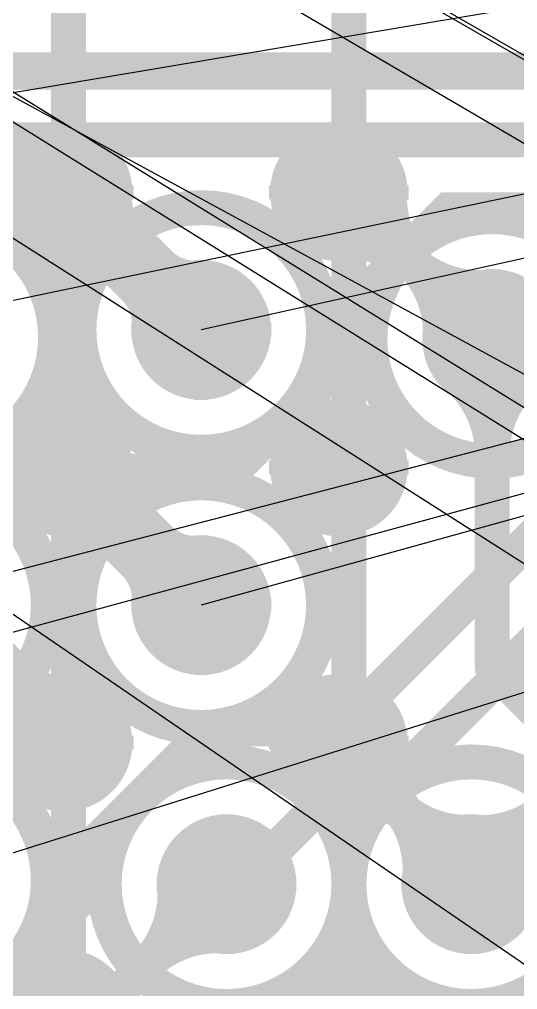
# Model space of a CAD drawing. Extents: x -4539 to 5978, y -4736 to 3041.
# Drawn here: x 1450.4 to 1521.6, y 574.9 to 713.7 of the extents above; entities that cross this region are included whole.
import ezdxf

# ---------------------------------------------------------------- set-up
doc = ezdxf.new("R2010")
doc.units = 0
for name, pattern in [('SIG_109', [2, 1, 1]), ('SIG_113', [2, 1, 1]), ('SIG_115', [2, 1, 1]), ('SIG_151', [2, 1, 1]), ('SIG_161', [2, 1, 1]), ('SIG_163', [2, 1, 1]), ('SIG_166', [2, 1, 1]), ('SIG_173', [2, 1, 1]), ('SIG_195', [2, 1, 1]), ('SIG_196', [2, 1, 1]), ('SIG_47', [2, 1, 1]), ('SIG_76', [2, 1, 1]), ('SIG_84', [2, 1, 1]), ('SIG_95', [2, 1, 1])]:
    doc.linetypes.add(name, pattern=pattern)
doc.layers.get('0').update_dxf_attribs({"color": 254, "linetype": 'CONTINUOUS'})
for name, color, linetype in [('DRIL_NPLTE_THRU_01', 16, 'CONTINUOUS'), ('DRIL_NPLTE_THRU_02', 2, 'CONTINUOUS'), ('DRIL_NPLTE_THRU_03', 34, 'CONTINUOUS'), ('DRIL_NPLTE_THRU_04', 96, 'CONTINUOUS'), ('DRIL_NPLTE_THRU_05', 6, 'CONTINUOUS'), ('DRIL_NPLTE_THRU_06', 176, 'CONTINUOUS'), ('DRIL_PLTE_THRU_01', 16, 'CONTINUOUS'), ('DRIL_PLTE_THRU_02', 2, 'CONTINUOUS'), ('DRIL_PLTE_THRU_03', 34, 'CONTINUOUS'), ('DRIL_PLTE_THRU_04', 96, 'CONTINUOUS'), ('DRIL_PLTE_THRU_05', 6, 'CONTINUOUS'), ('DRIL_PLTE_THRU_06', 176, 'CONTINUOUS'), ('DRIL_SYMBOL', 254, 'CONTINUOUS'), ('LINK_00', 254, 'CONTINUOUS'), ('PADS_BOT', 5, 'CONTINUOUS'), ('PADS_INNER', 1, 'CONTINUOUS'), ('PADS_TOP', 1, 'CONTINUOUS'), ('POUR_OUTLINE_05', 216, 'CONTINUOUS'), ('POUR_VIATHERM_05', 216, 'CONTINUOUS'), ('POUR_VOID_02', 56, 'CONTINUOUS'), ('POUR_VOID_05', 216, 'CONTINUOUS'), ('TEAR_01', 1, 'CONTINUOUS'), ('TEAR_03', 43, 'CONTINUOUS'), ('TEAR_06', 5, 'CONTINUOUS'), ('TRACE_01', 1, 'CONTINUOUS'), ('TRACE_03', 43, 'CONTINUOUS'), ('TRACE_04', 3, 'CONTINUOUS'), ('TRACE_06', 5, 'CONTINUOUS'), ('VIAPTS', 1, 'CONTINUOUS')]:
    doc.layers.add(name, color=color, linetype=linetype)

# ---------------------------------------------------------------- blocks, each defined once
blk = doc.blocks.new('POUR_VOID_600')
at = {"layer": 'POUR_VOID_02', "const_width": 5}
blk.add_lwpolyline([(-4780.492335958, -5909.4488188976, 1), (-4745.4919160105, -5909.4488188976, 1)], format="xyb", close=True, dxfattribs=at)
blk = doc.blocks.new('POUR_VOID_586')
at = {"layer": 'POUR_VOID_02', "const_width": 5}
blk.add_lwpolyline([(-4741.1222572178, -5830.7086614173, 1), (-4706.1218372703, -5830.7086614173, 1)], format="xyb", close=True, dxfattribs=at)
blk = doc.blocks.new('POUR_VOID_585')
at = {"layer": 'POUR_VOID_02', "const_width": 5}
blk.add_lwpolyline([(-4741.1222572178, -5870.0787401575, 1), (-4706.1218372703, -5870.0787401575, 1)], format="xyb", close=True, dxfattribs=at)
blk = doc.blocks.new('POUR_VOID_580')
at = {"layer": 'POUR_VOID_02', "const_width": 5}
blk.add_lwpolyline([(-4699.5002099738, -5832, 1), (-4664.4997900262, -5832, 1)], format="xyb", close=True, dxfattribs=at)
blk = doc.blocks.new('POUR_VOID_579')
at = {"layer": 'POUR_VOID_02', "const_width": 5}
blk.add_lwpolyline([(-4702.5, -5909.9142782152, -408.3000609367), (-4702.5, -5910.0857217848, -408.3000609366)], format="xyb", close=True, dxfattribs=at)
blk = doc.blocks.new('POUR_OUTLINE_418')
for name in ['POUR_VOID_586', 'POUR_VOID_580', 'POUR_VOID_585', 'POUR_VOID_600', 'POUR_VOID_579']:
    blk.add_blockref(name, (0, 0))
blk = doc.blocks.new('POUR_HEADER_0')
blk.add_blockref('POUR_OUTLINE_418', (6185, 6485))
blk = doc.blocks.new('POUR_VOID_82')
at = {"layer": 'POUR_VOID_05', "const_width": 5}
blk.add_lwpolyline([(-4779.4597375328, -5831.7412598425, 1), (-4744.4593175853, -5831.7412598425, 1)], format="xyb", close=True, dxfattribs=at)
blk = doc.blocks.new('POUR_VOID_81')
at = {"layer": 'POUR_VOID_05', "const_width": 5}
blk.add_lwpolyline([(-4780.492335958, -5870.0787401575, 1), (-4745.4919160105, -5870.0787401575, 1)], format="xyb", close=True, dxfattribs=at)
blk = doc.blocks.new('POUR_VOID_78')
at = {"layer": 'POUR_VOID_05', "const_width": 5}
blk.add_lwpolyline([(-4699.5002099738, -5832, 1), (-4664.4997900262, -5832, 1)], format="xyb", close=True, dxfattribs=at)
blk = doc.blocks.new('POUR_VOID_77')
at = {"layer": 'POUR_VOID_05', "const_width": 5}
blk.add_lwpolyline([(-4702.5, -5909.9142782152, -408.3000609367), (-4702.5, -5910.0857217848, -408.3000609366)], format="xyb", close=True, dxfattribs=at)
blk = doc.blocks.new('POUR_OUTLINE_4')
at = {"layer": 'POUR_OUTLINE_05', "const_width": 5}
blk.add_lwpolyline([(-4299.8799737533, -5793.8385826772), (-4362.6712860892, -5793.8385826772, -0.3673526381), (-4385.3287139108, -5793.8385826772), (-4494.8497900262, -5793.8385826772, -1.2234664584), (-4529.1502099738, -5793.8385826772), (-4784.5383727034, -5793.8385826772, -1.0687220665), (-4819.4616272966, -5793.8385826772), (-4821.5966404199, -5793.8385826772, -0.8999197042), (-4856.4033595801, -5793.8385826772), (-5018.5966404199, -5793.8385826772, -0.8999197042)], format="xyb", dxfattribs=at)
for name in ['POUR_VOID_82', 'POUR_VOID_78', 'POUR_VOID_81', 'POUR_VOID_77']:
    blk.add_blockref(name, (0, 0))
blk = doc.blocks.new('POUR_VIATHERM_380')
at = {"layer": 'POUR_VIATHERM_05'}
for points in [[(-4723.6220472441, -5860.0787401575), (-4723.6220472441, -5860.0787401575)], [(-4733.6220472441, -5870.0787401575), (-4733.6220472441, -5870.0787401575)], [(-4713.6220472441, -5870.0787401575), (-4713.6220472441, -5870.0787401575)], [(-4723.6220472441, -5880.0787401575), (-4723.6220472441, -5880.0787401575)]]:
    blk.add_lwpolyline(points, dxfattribs=at)
blk = doc.blocks.new('POUR_VIATHERM_386')
at = {"layer": 'POUR_VIATHERM_05'}
for points in [[(-4723.6220472441, -5820.7086614173), (-4723.6220472441, -5820.7086614173)], [(-4733.6220472441, -5830.7086614173), (-4733.6220472441, -5830.7086614173)], [(-4713.6220472441, -5830.7086614173), (-4713.6220472441, -5830.7086614173)], [(-4723.6220472441, -5840.7086614173), (-4723.6220472441, -5840.7086614173)]]:
    blk.add_lwpolyline(points, dxfattribs=at)
blk = doc.blocks.new('POUR_HEADER_1')
for name in ['POUR_OUTLINE_4', 'POUR_VIATHERM_386', 'POUR_VIATHERM_380']:
    blk.add_blockref(name, (5333.8582677165, 5791.3385826772))
blk = doc.blocks.new('DRIL_SYMBOL_0')
at = {"layer": 'DRIL_SYMBOL', "const_width": 2}
for points in [[(0, -10), (0, 10)], [(-10, 0), (10, 0)]]:
    blk.add_lwpolyline(points, dxfattribs=at)
blk = doc.blocks.new('DRIL_HOLE_0')
blk.add_lwpolyline([(0, 0, 1), (0, 0, 1)], format="xyb", close=True)
blk.add_blockref('DRIL_SYMBOL_0', (0, 0))
blk = doc.blocks.new('PAD_2')
blk.add_lwpolyline([(0, 0, 1), (0, 0, 1)], format="xyb", close=True)
blk = doc.blocks.new('PAD_8')
at = {"const_width": 9.842519685}
blk.add_lwpolyline([(0, -4.9212598425, 1), (0, 4.9212598425, 1)], format="xyb", close=True, dxfattribs=at)
blk = doc.blocks.new('STK_TOP_10')
at = {"layer": 'DRIL_NPLTE_THRU_01'}
blk.add_blockref('DRIL_HOLE_0', (0, 0), dxfattribs=at)
at = {"layer": 'DRIL_NPLTE_THRU_02'}
blk.add_blockref('DRIL_HOLE_0', (0, 0), dxfattribs=at)
at = {"layer": 'DRIL_NPLTE_THRU_03'}
blk.add_blockref('DRIL_HOLE_0', (0, 0), dxfattribs=at)
at = {"layer": 'DRIL_NPLTE_THRU_04'}
blk.add_blockref('DRIL_HOLE_0', (0, 0), dxfattribs=at)
at = {"layer": 'DRIL_NPLTE_THRU_05'}
blk.add_blockref('DRIL_HOLE_0', (0, 0), dxfattribs=at)
at = {"layer": 'DRIL_NPLTE_THRU_06'}
blk.add_blockref('DRIL_HOLE_0', (0, 0), dxfattribs=at)
at = {"layer": 'PADS_BOT'}
blk.add_blockref('PAD_2', (0, 0), dxfattribs=at)
at = {"layer": 'PADS_INNER'}
blk.add_blockref('PAD_2', (0, 0), dxfattribs=at)
at = {"layer": 'PADS_TOP'}
blk.add_blockref('PAD_8', (0, 0), dxfattribs=at)
blk = doc.blocks.new('SYM_TOP_8')
for p in [(98.4251968504, -19.6850393701), (137.7952755906, -19.6850393701), (98.4251968504, -59.0551181102), (137.7952755906, -59.0551181102), (98.4251968504, -98.4251968504), (137.7952755906, -98.4251968504), (98.4251968504, -137.7952755906), (137.7952755906, -137.7952755906)]:
    blk.add_blockref('STK_TOP_10', p)
blk = doc.blocks.new('PART_TOP_33')
blk.add_blockref('SYM_TOP_8', (0, 0))
blk = doc.blocks.new('SMOOTH_5')
at = {"const_width": 2.5}
blk.add_lwpolyline([(-1.25, 0, 1), (1.25, 0, 1)], format="xyb", close=True, dxfattribs=at)
blk = doc.blocks.new('TEAR_2008008000197')
at = {"const_width": 5}
for points in [[(0, -16.5, 0.1962618062), (-4.1991338583, -6.2142782152)], [(0, -16.5, -0.1962618062), (4.1991338583, -6.2142782152)], [(0, -16.5, 0.06772931), (-1.2387664042, -7.3969816273)], [(0, -16.5, -0.06772931), (1.2387664042, -7.3969816273)]]:
    blk.add_lwpolyline(points, format="xyb", dxfattribs=at)
for p in [(-4.1991338583, -6.2142782152), (4.1991338583, -6.2142782152), (-1.2387664042, -7.3969816273), (1.2387664042, -7.3969816273), (0, -16.5), (0, -16.5), (0, -16.5), (0, -16.5)]:
    blk.add_blockref('SMOOTH_5', p)
blk = doc.blocks.new('TRACE_1924')
at = {"layer": 'TRACE_06', "linetype": 'SIG_47', "const_width": 5}
blk.add_lwpolyline([(1518, 620.9289238845), (1518, 668)], dxfattribs=at)
at = {"layer": 'TEAR_06'}
blk.add_blockref('TEAR_2008008000197', (1518, 668), dxfattribs=at)
at = {"layer": 'TRACE_06'}
for p in [(1518, 668), (1518, 620.9289238845)]:
    blk.add_blockref('SMOOTH_5', p, dxfattribs=at)
blk = doc.blocks.new('TEAR_2008008000199')
at = {"const_width": 5}
for points in [[(11.6750393701, -11.1637795276, -0.1962612801), (7.2381889764, -1.2333333333)], [(11.6750393701, -11.1637795276, -0.0677290859), (6.0720997375, -4.1282414698)], [(11.6750393701, -11.1637795276, 0.0677292101), (4.3958005249, -5.8812860892)], [(11.6750393701, -11.1637795276, 0.1962617307), (1.555984252, -7.1757480315)]]:
    blk.add_lwpolyline(points, format="xyb", dxfattribs=at)
for p in [(7.2381889764, -1.2333333333), (6.0720997375, -4.1282414698), (4.3958005249, -5.8812860892), (1.555984252, -7.1757480315), (11.6750393701, -11.1637795276), (11.6750393701, -11.1637795276), (11.6750393701, -11.1637795276), (11.6750393701, -11.1637795276)]:
    blk.add_blockref('SMOOTH_5', p)
blk = doc.blocks.new('TEAR_2008008000200')
at = {"const_width": 5}
for points in [[(-11.9254593176, 11.4032283465, 0.1962615646), (-1.5893700787, 7.3296587927)], [(-11.9254593176, 11.4032283465, -0.1962616048), (-7.3934383202, 1.2597900262)], [(-11.9254593176, 11.4032283465, 0.0677291833), (-4.4901049869, 6.0074278215)], [(-11.9254593176, 11.4032283465, -0.0677292686), (-6.202335958, 4.2167716535)]]:
    blk.add_lwpolyline(points, format="xyb", dxfattribs=at)
for p in [(-11.9254593176, 11.4032283465), (-11.9254593176, 11.4032283465), (-11.9254593176, 11.4032283465), (-11.9254593176, 11.4032283465), (-1.5893700787, 7.3296587927), (-4.4901049869, 6.0074278215), (-6.202335958, 4.2167716535), (-7.3934383202, 1.2597900262)]:
    blk.add_blockref('SMOOTH_5', p)
blk = doc.blocks.new('TRACE_1404')
at = {"layer": 'TRACE_01', "linetype": 'SIG_47', "const_width": 5}
blk.add_lwpolyline([(1496.062992126, 688.9763779528), (1518, 668)], dxfattribs=at)
at = {"layer": 'TEAR_01'}
for name, p in [('TEAR_2008008000199', (1496.062992126, 688.9763779528)), ('TEAR_2008008000200', (1518, 668))]:
    blk.add_blockref(name, p, dxfattribs=at)
at = {"layer": 'TRACE_01'}
for p in [(1496.062992126, 688.9763779528), (1518, 668)]:
    blk.add_blockref('SMOOTH_5', p, dxfattribs=at)
blk = doc.blocks.new('TRACE_772')
at = {"layer": 'TRACE_03', "linetype": 'SIG_76', "const_width": 5}
blk.add_lwpolyline([(1265, 388), (1265, 421.5710761155), (1339, 495.5710761155), (1339, 599.7487401575), (1388.8575590551, 649.6062992126), (1402.701496063, 649.6062992126), (1417.8391338583, 664.7439370079), (1417.8391338583, 672.8061417323), (1441.532992126, 696.5), (1661.7479002625, 696.5), (1673.068976378, 685.1789238845), (1702.3197900262, 685.1789238845), (1717.1605249344, 700.0196587927), (1761.3768503937, 700.0196587927), (1769.3965091864, 692), (1870.6149343832, 692), (1882.1872703412, 703.572335958), (1917.427664042, 703.572335958)], dxfattribs=at)
blk = doc.blocks.new('TEAR_2008008000391')
at = {"const_width": 5}
for points in [[(-11.6672703412, -11.6672703412, 0.1962619447), (-7.3633858268, -1.4249343832)], [(-11.6672703412, -11.6672703412, 0.0677293976), (-6.1064041995, -4.3545144357)], [(-11.6672703412, -11.6672703412, -0.0677293976), (-4.3545144357, -6.1064041995)], [(-11.6672703412, -11.6672703412, -0.1962619447), (-1.4249343832, -7.3633858268)]]:
    blk.add_lwpolyline(points, format="xyb", dxfattribs=at)
for p in [(-7.3633858268, -1.4249343832), (-6.1064041995, -4.3545144357), (-4.3545144357, -6.1064041995), (-1.4249343832, -7.3633858268), (-11.6672703412, -11.6672703412), (-11.6672703412, -11.6672703412), (-11.6672703412, -11.6672703412), (-11.6672703412, -11.6672703412)]:
    blk.add_blockref('SMOOTH_5', p)
blk = doc.blocks.new('TRACE_2166')
at = {"layer": 'TRACE_06', "linetype": 'SIG_84', "const_width": 5}
blk.add_lwpolyline([(1272.5, 171), (1272.5, 206.0929658793), (1293.5289238845, 227.1218897638), (1293.5289238845, 271.3874278215), (1302.6756692913, 280.5341732283), (1302.6756692913, 437.4244094488), (1416.0268503937, 550.7755905512), (1440.7755905512, 550.7755905512), (1480, 590)], dxfattribs=at)
at = {"layer": 'TEAR_06'}
blk.add_blockref('TEAR_2008008000391', (1480, 590), dxfattribs=at)
at = {"layer": 'TRACE_06'}
blk.add_blockref('SMOOTH_5', (1480, 590), dxfattribs=at)
blk = doc.blocks.new('TRACE_1606')
at = {"layer": 'TRACE_03', "linetype": 'SIG_84', "const_width": 5}
blk.add_lwpolyline([(1480, 590), (1481.0067716535, 588.9932545932), (1494.0883727034, 602.074855643), (1501.2715485564, 602.074855643), (1545.6966929134, 646.5), (1603.7612335958, 646.5), (1625.5264829396, 624.7347506562), (1835.5700524934, 624.7347506562), (1842.3353018373, 631.5), (1903.357007874, 631.5), (1909.857007874, 625), (1941, 625)], dxfattribs=at)
at = {"layer": 'TRACE_03'}
for p in [(1494.0883727034, 602.074855643), (1501.2715485564, 602.074855643), (1480, 590), (1481.0067716535, 588.9932545932)]:
    blk.add_blockref('SMOOTH_5', p, dxfattribs=at)
blk = doc.blocks.new('TRACE_1484')
at = {"layer": 'TRACE_03', "linetype": 'SIG_109', "const_width": 5}
blk.add_lwpolyline([(1361, 708), (1381.5, 687.5), (1411.8197900262, 687.5), (1430.8503412073, 706.5305511811), (1655.5423884514, 706.5305511811), (1669.1907611549, 720.1789238845), (1777.9660104987, 720.1789238845), (1796.1449343832, 702), (1849.8607611549, 702), (1863.2725721785, 715.4118110236), (1904.5183989501, 715.4118110236), (1910.1789238845, 721.072335958), (1956.105328084, 721.072335958), (1963.5037795276, 713.6738845144), (1978.0012598425, 713.6738845144), (1991.8273753281, 727.5), (2045.2487401575, 727.5), (2055.5, 717.2487401575), (2055.5, 708.7512598425), (2065.9604986877, 698.2907611549), (2083.7092388451, 698.2907611549), (2097, 685)], dxfattribs=at)
blk = doc.blocks.new('TRACE_2422')
at = {"layer": 'TRACE_04', "linetype": 'SIG_115', "const_width": 5}
blk.add_lwpolyline([(1440.5, 1146), (1440.5, 1054), (1457.374015748, 1037.125984252), (1457.374015748, 449.625984252), (1474, 433)], dxfattribs=at)
blk = doc.blocks.new('TRACE_1520')
at = {"layer": 'TRACE_03', "linetype": 'SIG_151', "const_width": 5}
blk.add_lwpolyline([(1357, 593), (1385.4652755906, 593), (1417.3228346457, 624.8575590551), (1417.3228346457, 634.9849606299), (1431.4278740157, 649.09), (1480.9253543307, 649.09), (1497.188976378, 665.3536220472), (1497.188976378, 671.9377165354), (1511.7512598425, 686.5), (1649.9272440945, 686.5), (1666.24832021, 670.1789238845), (1699.8855643045, 670.1789238845), (1705.0448293963, 665.0196587927), (1738.7361154856, 665.0196587927), (1752.9664566929, 679.25), (1921.6122047244, 679.25), (1929.5051706037, 687.1429658793), (1938.4084251969, 687.1429658793), (1951.847191601, 700.5817322835), (1952.4289238845, 700)], dxfattribs=at)
at = {"layer": 'TRACE_03'}
for p in [(1511.7512598425, 686.5), (1497.188976378, 671.9377165354), (1497.188976378, 665.3536220472), (1480.9253543307, 649.09)]:
    blk.add_blockref('SMOOTH_5', p, dxfattribs=at)
blk = doc.blocks.new('TRACE_2962')
at = {"layer": 'TRACE_03', "linetype": 'SIG_161', "const_width": 5}
blk.add_lwpolyline([(1179.8646456693, 267.0798687664), (1189.5717585302, 283.5357217848), (1225.2931496063, 319.2571128609), (1228.0769291339, 319.2571128609), (1333, 424.180183727), (1333, 467.7487401575), (1416.0268503937, 550.7755905512), (1421.981023622, 550.7755905512), (1458.5039370079, 587.298503937), (1458.5039370079, 593.2526771654), (1477.4552755906, 612.204015748), (1496.204015748, 612.204015748), (1553, 669)], dxfattribs=at)
at = {"layer": 'TRACE_03'}
for p in [(1477.4552755906, 612.204015748), (1496.204015748, 612.204015748), (1458.5039370079, 593.2526771654), (1458.5039370079, 587.298503937)]:
    blk.add_blockref('SMOOTH_5', p, dxfattribs=at)
blk = doc.blocks.new('TEAR_2008008000774')
at = {"const_width": 5}
for points in [[(-15.8675065617, 3.0264041995, 0.196261484), (-5.2058792651, 5.1779790026)], [(-15.8675065617, 3.0264041995, -0.1962617206), (-6.7462729659, -2.8983464567)], [(-15.8675065617, 3.0264041995, 0.0677293246), (-6.8862204724, 2.5480314961)], [(-15.8675065617, 3.0264041995, -0.0677292101), (-7.340656168, 0.1654855643)]]:
    blk.add_lwpolyline(points, format="xyb", dxfattribs=at)
for p in [(-5.2058792651, 5.1779790026), (-15.8675065617, 3.0264041995), (-15.8675065617, 3.0264041995), (-15.8675065617, 3.0264041995), (-15.8675065617, 3.0264041995), (-6.8862204724, 2.5480314961), (-7.340656168, 0.1654855643), (-6.7462729659, -2.8983464567)]:
    blk.add_blockref('SMOOTH_5', p)
blk = doc.blocks.new('TRACE_752')
at = {"layer": 'TRACE_01', "linetype": 'SIG_163', "const_width": 5}
blk.add_lwpolyline([(1398, 705), (1398, 706.319160105), (1542.6163254593, 706.319160105), (1556.4606299213, 692.474855643), (1574.8031496063, 688.9763779528)], dxfattribs=at)
at = {"layer": 'TEAR_01'}
blk.add_blockref('TEAR_2008008000774', (1574.8031496063, 688.9763779528), dxfattribs=at)
at = {"layer": 'TRACE_01'}
for p in [(1398, 706.319160105), (1542.6163254593, 706.319160105), (1398, 705), (1556.4606299213, 692.474855643), (1574.8031496063, 688.9763779528)]:
    blk.add_blockref('SMOOTH_5', p, dxfattribs=at)
blk = doc.blocks.new('TEAR_2008008000786')
at = {"const_width": 5}
for points in [[(11.6672703412, 11.6672703412, -0.1962619447), (1.4249343832, 7.3633858268)], [(11.6672703412, 11.6672703412, -0.0677293976), (4.3545144357, 6.1064041995)], [(11.6672703412, 11.6672703412, 0.0677293976), (6.1064041995, 4.3545144357)], [(11.6672703412, 11.6672703412, 0.1962619447), (7.3633858268, 1.4249343832)]]:
    blk.add_lwpolyline(points, format="xyb", dxfattribs=at)
for p in [(11.6672703412, 11.6672703412), (11.6672703412, 11.6672703412), (11.6672703412, 11.6672703412), (11.6672703412, 11.6672703412), (1.4249343832, 7.3633858268), (4.3545144357, 6.1064041995), (6.1064041995, 4.3545144357), (7.3633858268, 1.4249343832)]:
    blk.add_blockref('SMOOTH_5', p)
blk = doc.blocks.new('TRACE_1738')
at = {"layer": 'TRACE_03', "linetype": 'SIG_166', "const_width": 5}
blk.add_lwpolyline([(1515, 590), (1535.5, 610.5), (1571.9289238845, 610.5), (1577.9289238845, 616.5), (1609.8765616798, 616.5), (1618.5841469816, 607.7924146982), (1767.9795275591, 607.7924146982), (1794.2719422572, 581.5), (1833.3353018373, 581.5), (1842.3353018373, 590.5), (2082.997480315, 590.5), (2153.0355380577, 520.4619422572)], dxfattribs=at)
at = {"layer": 'TEAR_03'}
blk.add_blockref('TEAR_2008008000786', (1515, 590), dxfattribs=at)
at = {"layer": 'TRACE_03'}
blk.add_blockref('SMOOTH_5', (1515, 590), dxfattribs=at)
blk = doc.blocks.new('TEAR_2008008000788')
at = {"const_width": 5}
for points in [[(11.0373753281, -11.7946194226, -0.1962614639), (7.1585826772, -1.6332020997)], [(11.0373753281, -11.7946194226, -0.0677292613), (5.8335958005, -4.4588976378)], [(11.0373753281, -11.7946194226, 0.0677291809), (4.0625984252, -6.1161942257)], [(11.0373753281, -11.7946194226, 0.1962612625), (1.1553018373, -7.2510498688)]]:
    blk.add_lwpolyline(points, format="xyb", dxfattribs=at)
for p in [(7.1585826772, -1.6332020997), (5.8335958005, -4.4588976378), (4.0625984252, -6.1161942257), (1.1553018373, -7.2510498688), (11.0373753281, -11.7946194226), (11.0373753281, -11.7946194226), (11.0373753281, -11.7946194226), (11.0373753281, -11.7946194226)]:
    blk.add_blockref('SMOOTH_5', p)
blk = doc.blocks.new('TEAR_2008008000789')
at = {"const_width": 5}
for points in [[(-11.2741207349, 12.0475853018, 0.196261489), (-1.1800787402, 7.4065879265)], [(-11.2741207349, 12.0475853018, -0.1962616023), (-7.3121259843, 1.6682414698)], [(-11.2741207349, 12.0475853018, 0.0677293757), (-4.1497112861, 6.2473753281)], [(-11.2741207349, 12.0475853018, -0.0677292881), (-5.9587139108, 4.5545406824)]]:
    blk.add_lwpolyline(points, format="xyb", dxfattribs=at)
for p in [(-11.2741207349, 12.0475853018), (-11.2741207349, 12.0475853018), (-11.2741207349, 12.0475853018), (-11.2741207349, 12.0475853018), (-1.1800787402, 7.4065879265), (-4.1497112861, 6.2473753281), (-5.9587139108, 4.5545406824), (-7.3121259843, 1.6682414698)]:
    blk.add_blockref('SMOOTH_5', p)
blk = doc.blocks.new('TRACE_1736')
at = {"layer": 'TRACE_01', "linetype": 'SIG_166', "const_width": 5}
blk.add_lwpolyline([(1496.062992126, 610.2362204724), (1515, 590)], dxfattribs=at)
at = {"layer": 'TEAR_01'}
for name, p in [('TEAR_2008008000788', (1496.062992126, 610.2362204724)), ('TEAR_2008008000789', (1515, 590))]:
    blk.add_blockref(name, p, dxfattribs=at)
at = {"layer": 'TRACE_01'}
for p in [(1496.062992126, 610.2362204724), (1515, 590)]:
    blk.add_blockref('SMOOTH_5', p, dxfattribs=at)
blk = doc.blocks.new('SMOOTH_10')
at = {"const_width": 5}
blk.add_lwpolyline([(-2.5, 0, 1), (2.5, 0, 1)], format="xyb", close=True, dxfattribs=at)
blk = doc.blocks.new('TEAR_2008008000943')
at = {"const_width": 10}
for points in [[(7.7781627297, -7.7781627297, -0.1962613607), (4.9089238845, -0.9499475066)], [(7.7781627297, -7.7781627297, 0.1962613607), (0.9499475066, -4.9089238845)]]:
    blk.add_lwpolyline(points, format="xyb", dxfattribs=at)
for p in [(4.9089238845, -0.9499475066), (0.9499475066, -4.9089238845), (7.7781627297, -7.7781627297), (7.7781627297, -7.7781627297)]:
    blk.add_blockref('SMOOTH_10', p)
blk = doc.blocks.new('TEAR_2008008000944')
at = {"const_width": 10}
for points in [[(-7.5332020997, 7.5332020997, 0.1962623802), (-0.9200262467, 4.7543044619)], [(-7.5332020997, 7.5332020997, -0.1962623802), (-4.7543044619, 0.9200262467)]]:
    blk.add_lwpolyline(points, format="xyb", dxfattribs=at)
for p in [(-7.5332020997, 7.5332020997), (-7.5332020997, 7.5332020997), (-0.9200262467, 4.7543044619), (-4.7543044619, 0.9200262467)]:
    blk.add_blockref('SMOOTH_10', p)
blk = doc.blocks.new('TRACE_90')
at = {"layer": 'TRACE_01', "linetype": 'SIG_173', "const_width": 10}
blk.add_lwpolyline([(1437.0078740157, 629.9212598425), (1456.6929133858, 610.2362204724)], dxfattribs=at)
at = {"layer": 'TEAR_01'}
for name, p in [('TEAR_2008008000943', (1437.0078740157, 629.9212598425)), ('TEAR_2008008000944', (1456.6929133858, 610.2362204724))]:
    blk.add_blockref(name, p, dxfattribs=at)
at = {"layer": 'TRACE_01'}
for p in [(1437.0078740157, 629.9212598425), (1456.6929133858, 610.2362204724)]:
    blk.add_blockref('SMOOTH_10', p, dxfattribs=at)
blk = doc.blocks.new('TEAR_2008008001182')
at = {"const_width": 10}
for points in [[(7.5332020997, -7.5332020997, -0.1962623802), (4.7543044619, -0.9200262467)], [(7.5332020997, -7.5332020997, 0.1962623802), (0.9200262467, -4.7543044619)]]:
    blk.add_lwpolyline(points, format="xyb", dxfattribs=at)
for p in [(4.7543044619, -0.9200262467), (0.9200262467, -4.7543044619), (7.5332020997, -7.5332020997), (7.5332020997, -7.5332020997)]:
    blk.add_blockref('SMOOTH_10', p)
blk = doc.blocks.new('TEAR_2008008001183')
at = {"const_width": 10}
for points in [[(-7.7781627297, 7.7781627297, 0.1962613607), (-0.9499475066, 4.9089238845)], [(-7.7781627297, 7.7781627297, -0.1962613607), (-4.9089238845, 0.9499475066)]]:
    blk.add_lwpolyline(points, format="xyb", dxfattribs=at)
for p in [(-7.7781627297, 7.7781627297), (-7.7781627297, 7.7781627297), (-0.9499475066, 4.9089238845), (-4.9089238845, 0.9499475066)]:
    blk.add_blockref('SMOOTH_10', p)
blk = doc.blocks.new('TRACE_494')
at = {"layer": 'TRACE_01', "linetype": 'SIG_195', "const_width": 10}
blk.add_lwpolyline([(1456.6929133858, 649.6062992126), (1476.3779527559, 629.9212598425)], dxfattribs=at)
at = {"layer": 'TEAR_01'}
for name, p in [('TEAR_2008008001182', (1456.6929133858, 649.6062992126)), ('TEAR_2008008001183', (1476.3779527559, 629.9212598425))]:
    blk.add_blockref(name, p, dxfattribs=at)
at = {"layer": 'TRACE_01'}
for p in [(1456.6929133858, 649.6062992126), (1476.3779527559, 629.9212598425)]:
    blk.add_blockref('SMOOTH_10', p, dxfattribs=at)
blk = doc.blocks.new('TEAR_2008008001184')
at = {"const_width": 10}
for points in [[(7.5332020997, -7.5332020997, -0.1962623802), (4.7543044619, -0.9200262467)], [(7.5332020997, -7.5332020997, 0.1962623802), (0.9200262467, -4.7543044619)]]:
    blk.add_lwpolyline(points, format="xyb", dxfattribs=at)
for p in [(4.7543044619, -0.9200262467), (0.9200262467, -4.7543044619), (7.5332020997, -7.5332020997), (7.5332020997, -7.5332020997)]:
    blk.add_blockref('SMOOTH_10', p)
blk = doc.blocks.new('TEAR_2008008001185')
at = {"const_width": 10}
for points in [[(-7.7781627297, 7.7781627297, 0.1962613607), (-0.9499475066, 4.9089238845)], [(-7.7781627297, 7.7781627297, -0.1962613607), (-4.9089238845, 0.9499475066)]]:
    blk.add_lwpolyline(points, format="xyb", dxfattribs=at)
for p in [(-7.7781627297, 7.7781627297), (-7.7781627297, 7.7781627297), (-0.9499475066, 4.9089238845), (-4.9089238845, 0.9499475066)]:
    blk.add_blockref('SMOOTH_10', p)
blk = doc.blocks.new('TRACE_100')
at = {"layer": 'TRACE_01', "linetype": 'SIG_195', "const_width": 10}
blk.add_lwpolyline([(1456.6929133858, 688.9763779528), (1476.3779527559, 669.2913385827)], dxfattribs=at)
at = {"layer": 'TEAR_01'}
for name, p in [('TEAR_2008008001184', (1456.6929133858, 688.9763779528)), ('TEAR_2008008001185', (1476.3779527559, 669.2913385827))]:
    blk.add_blockref(name, p, dxfattribs=at)
at = {"layer": 'TRACE_01'}
for p in [(1456.6929133858, 688.9763779528), (1476.3779527559, 669.2913385827)]:
    blk.add_blockref('SMOOTH_10', p, dxfattribs=at)
blk = doc.blocks.new('DRIL_SYMBOL_7')
at = {"layer": 'DRIL_SYMBOL', "const_width": 2}
for points in [[(0, -10), (0, 10)], [(-10, 0), (10, 0)]]:
    blk.add_lwpolyline(points, dxfattribs=at)
blk = doc.blocks.new('DRIL_HOLE_7')
at = {"const_width": 3.5}
blk.add_lwpolyline([(-1.75, 0, 1), (1.75, 0, 1)], format="xyb", close=True, dxfattribs=at)
blk.add_blockref('DRIL_SYMBOL_7', (0, 0))
blk = doc.blocks.new('PAD_15')
at = {"const_width": 10}
blk.add_lwpolyline([(0, -5, 1), (0, 5, 1)], format="xyb", close=True, dxfattribs=at)
blk = doc.blocks.new('STK_TOP_26')
at = {"layer": 'DRIL_PLTE_THRU_01'}
blk.add_blockref('DRIL_HOLE_7', (0, 0), dxfattribs=at)
at = {"layer": 'DRIL_PLTE_THRU_02'}
blk.add_blockref('DRIL_HOLE_7', (0, 0), dxfattribs=at)
at = {"layer": 'DRIL_PLTE_THRU_03'}
blk.add_blockref('DRIL_HOLE_7', (0, 0), dxfattribs=at)
at = {"layer": 'DRIL_PLTE_THRU_04'}
blk.add_blockref('DRIL_HOLE_7', (0, 0), dxfattribs=at)
at = {"layer": 'DRIL_PLTE_THRU_05'}
blk.add_blockref('DRIL_HOLE_7', (0, 0), dxfattribs=at)
at = {"layer": 'DRIL_PLTE_THRU_06'}
blk.add_blockref('DRIL_HOLE_7', (0, 0), dxfattribs=at)
at = {"layer": 'PADS_BOT'}
blk.add_blockref('PAD_15', (0, 0), dxfattribs=at)
at = {"layer": 'PADS_INNER'}
blk.add_blockref('PAD_15', (0, 0), dxfattribs=at)
at = {"layer": 'PADS_TOP'}
blk.add_blockref('PAD_15', (0, 0), dxfattribs=at)
blk = doc.blocks.new('SYM_TOP_2')
blk.add_blockref('STK_TOP_26', (0, 0))

msp = doc.modelspace()

# ---------------------------------------------------------------- linework, layer by layer
at = {"layer": 'LINK_00', "linetype": 'SIG_196'}
msp.add_line((2252.1029133858, 266.497480315), (166.1417322835, 1400), dxfattribs=at)
at = {"layer": 'LINK_00', "linetype": 'SIG_173'}
for p, q in [((322.0472440945, 1400), (2456, 171)), ((322.0472440945, 1400), (2380.7487401575, 192.7487401575)), ((322.0472440945, 1400), (2311, 171)), ((2249.5735958005, 201.497480315), (322.0472440945, 1400)), ((322.0472440945, 1400), (2170.9626246719, 223.1795275591)), ((322.0472440945, 1400), (2046.6421259843, 220)), ((2053.506167979, 401.8665616798), (322.0472440945, 1400))]:
    msp.add_line(p, q, dxfattribs=at)
at = {"layer": 'LINK_00', "linetype": 'SIG_195'}
for q in [(1240.157480315, 629.9212598425), (1240.157480315, 668), (1279.5275590551, 590.5511811024), (1318.8976377953, 590.5511811024), (1437.0078740157, 590.5511811024), (1476.3779527559, 629.9212598425), (1476.3779527559, 669.2913385827)]:
    msp.add_line((2194.8818897638, 828.7007874016), q, dxfattribs=at)
at = {"layer": 'TRACE_04', "linetype": 'SIG_113', "const_width": 5}
msp.add_lwpolyline([(1495.5, 551), (1495.5, 569.5), (1497.5, 571.5), (1497.5, 741.8593175853), (1535.5, 779.8593175853), (1535.5, 867)], dxfattribs=at)
at = {"layer": 'TRACE_06', "linetype": 'SIG_95', "const_width": 5}
msp.add_lwpolyline([(1352.6830446194, 377.8119422572), (1352.6830446194, 411.4239107612), (1451.7591338583, 510.5), (1463.2487401575, 510.5), (1495.5, 542.7512598425), (1495.5, 569.5), (1497.5, 571.5), (1497.5, 672.2487401575), (1510.7512598425, 685.5), (1525.2487401575, 685.5), (1535.5, 675.2487401575), (1535.5, 626.7512598425), (1550.7512598425, 611.5), (1565.2487401575, 611.5), (1585.5, 631.7512598425), (1585.5, 663.0432808399)], dxfattribs=at)
at = {"layer": 'TRACE_06', "linetype": 'SIG_47', "const_width": 5}
msp.add_lwpolyline([(1518, 620.9289238845), (1532.5, 606.4289238845)], dxfattribs=at)

# ---------------------------------------------------------------- block references
at = {"linetype": 'SIG_173'}
msp.add_blockref('POUR_HEADER_0', (15, 15), dxfattribs=at)
for name, p in [('TRACE_2422', (0, 0)), ('PART_TOP_33', (1358.2677165354, 708.6614173228)), ('TRACE_1484', (0, 0)), ('TRACE_772', (0, 0)), ('TRACE_752', (0, 0)), ('TRACE_1520', (0, 0)), ('TRACE_100', (0, 0)), ('TRACE_1404', (0, 0)), ('TRACE_2962', (0, 0)), ('TRACE_1924', (0, 0)), ('TRACE_494', (0, 0)), ('TRACE_1606', (0, 0)), ('TRACE_90', (0, 0)), ('TRACE_1738', (0, 0)), ('TRACE_1736', (0, 0)), ('TRACE_2166', (0, 0))]:
    msp.add_blockref(name, p)
at = {"linetype": 'SIG_195'}
msp.add_blockref('POUR_HEADER_1', (866.1417322835, 708.6614173228), dxfattribs=at)
at = {"layer": 'TRACE_06'}
for p in [(1510.7512598425, 685.5), (1497.5, 672.2487401575), (1518, 620.9289238845)]:
    msp.add_blockref('SMOOTH_5', p, dxfattribs=at)
at = {"layer": 'VIAPTS', "linetype": 'SIG_195'}
for p in [(1476.3779527559, 669.2913385827), (1476.3779527559, 629.9212598425)]:
    msp.add_blockref('SYM_TOP_2', p, dxfattribs=at)
at = {"layer": 'VIAPTS', "linetype": 'SIG_47'}
msp.add_blockref('SYM_TOP_2', (1518, 668), dxfattribs=at)
at = {"layer": 'VIAPTS', "linetype": 'SIG_84'}
msp.add_blockref('SYM_TOP_2', (1480, 590), dxfattribs=at)
at = {"layer": 'VIAPTS', "linetype": 'SIG_166'}
msp.add_blockref('SYM_TOP_2', (1515, 590), dxfattribs=at)

doc.saveas('drawing.dxf')
